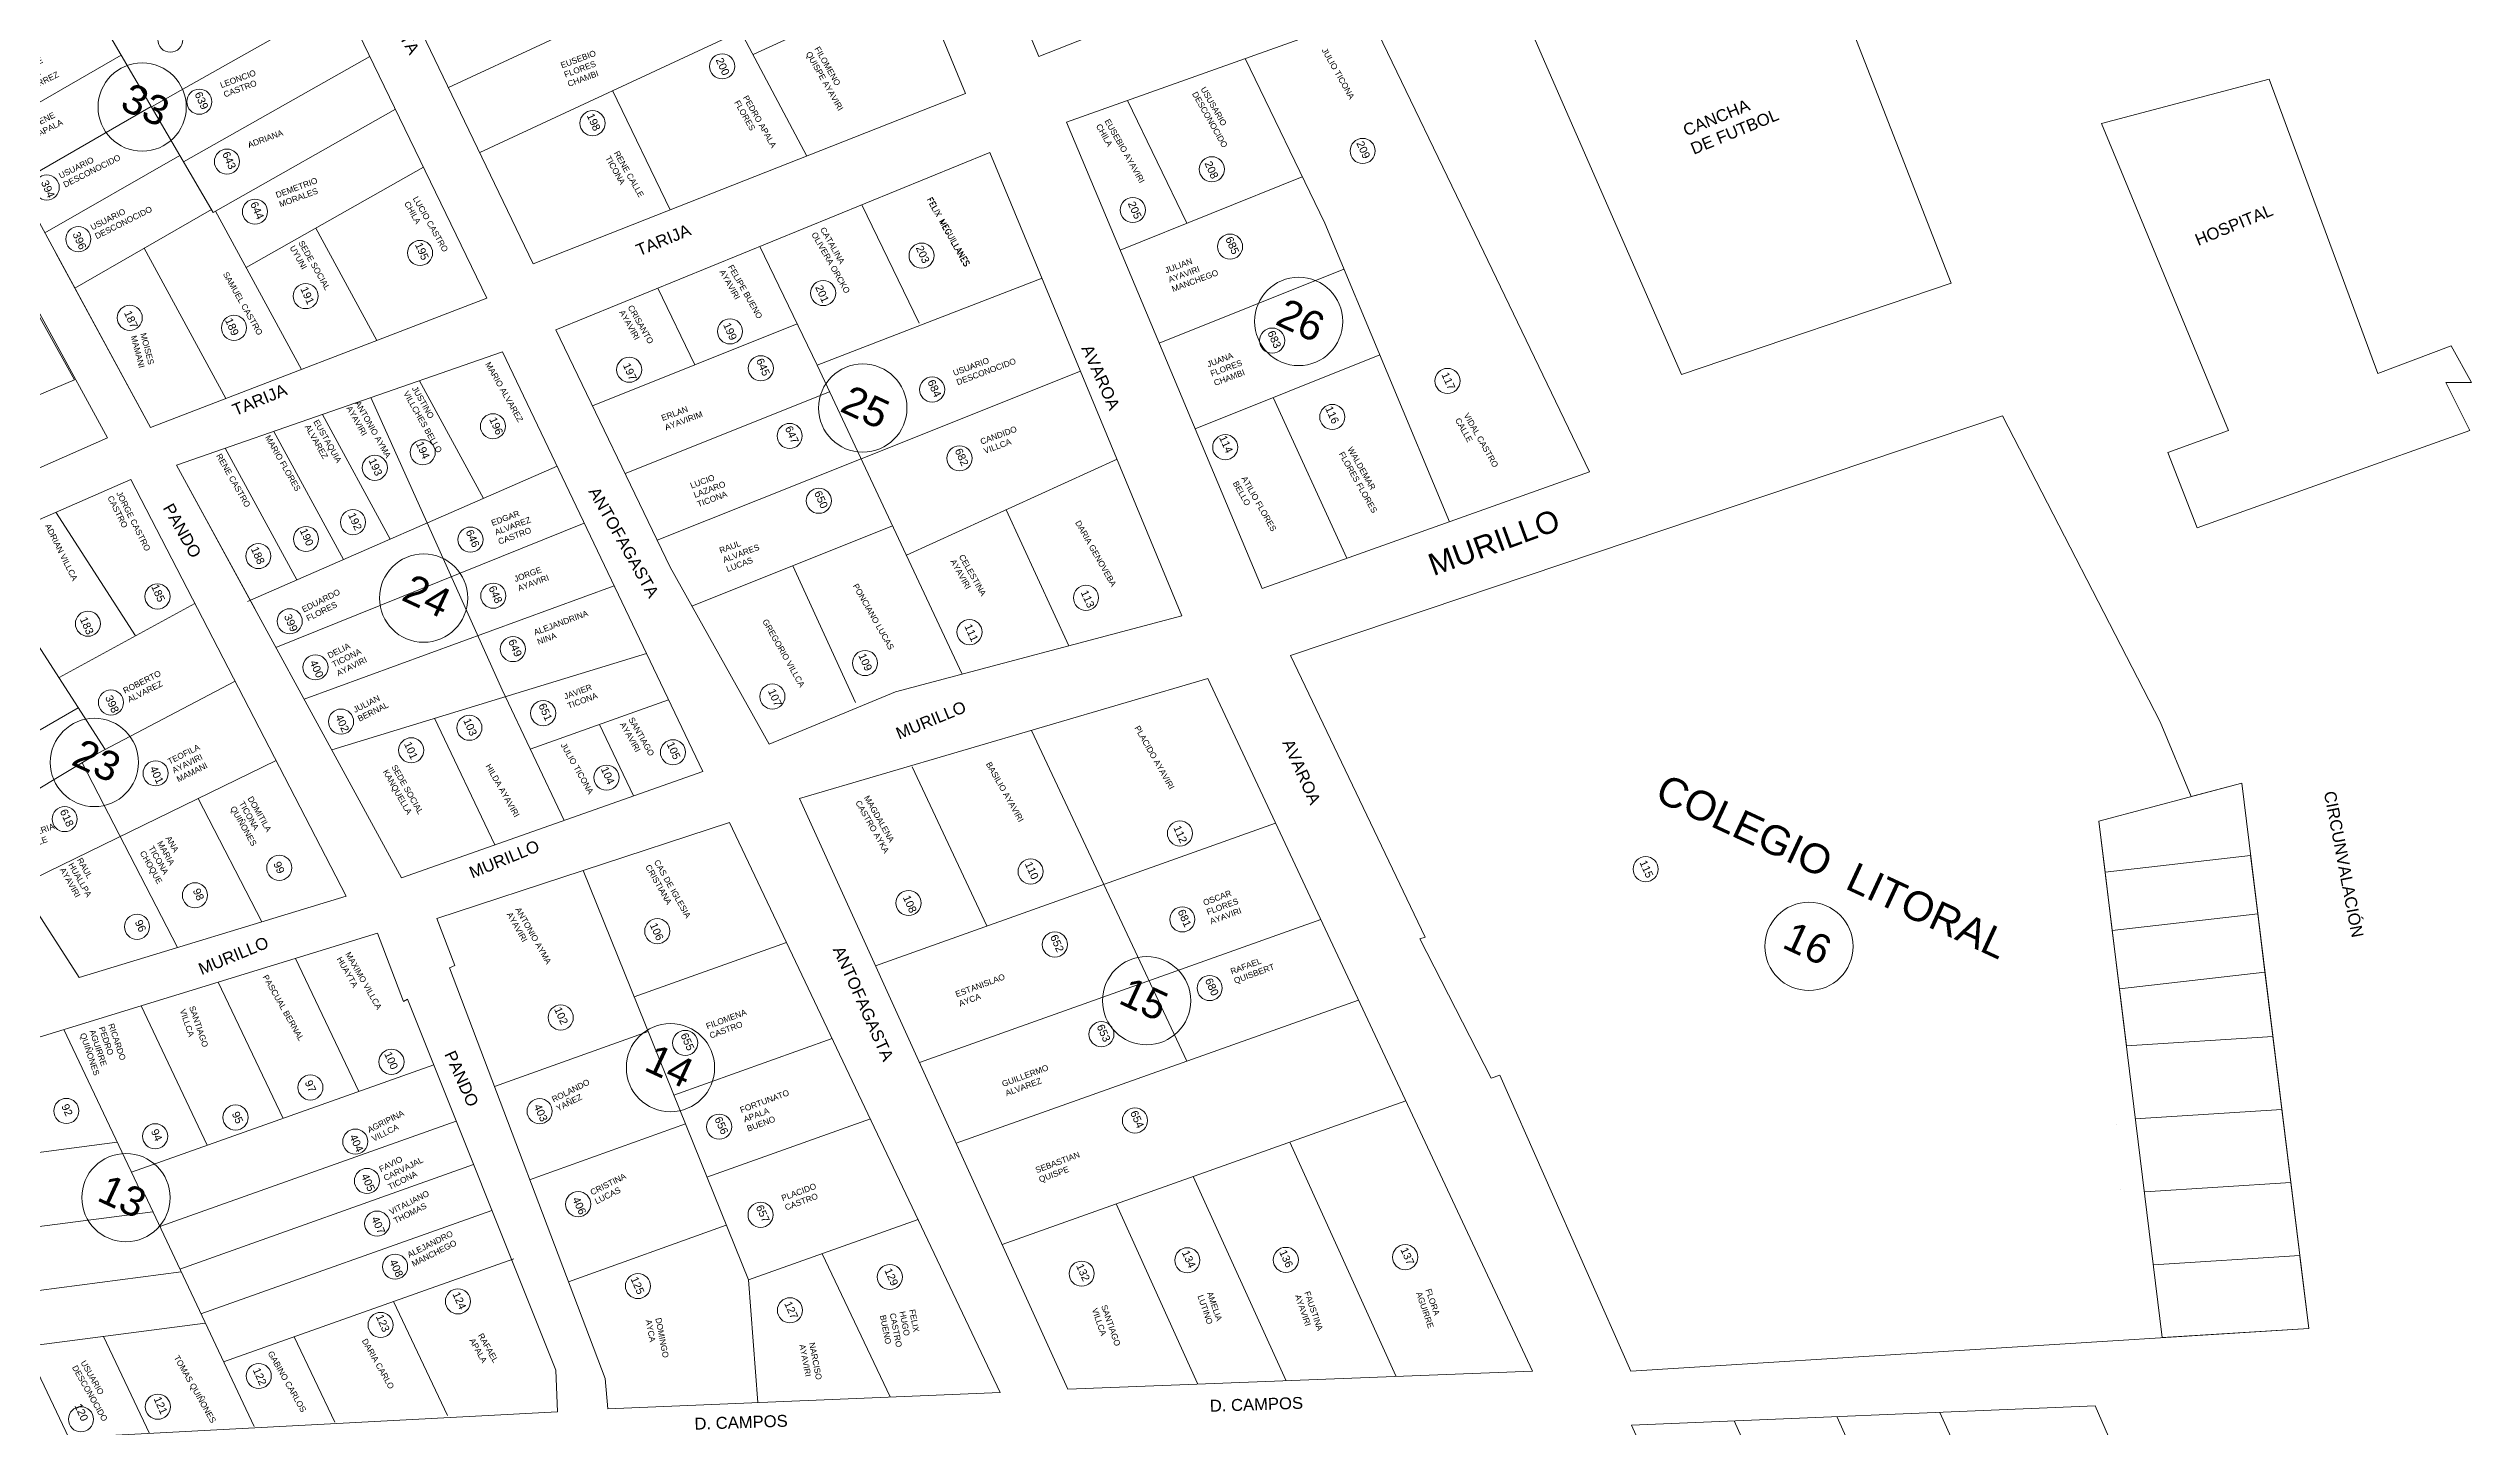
# Model space of a CAD drawing. Header units: metres. Extents: x 577726 to 579252, y 7804053 to 7806277.
# Drawn here: x 578467 to 578997, y 7805075 to 7805377 of the extents above; entities that cross this region are included whole.
import ezdxf

# ---------------------------------------------------------------- set-up
doc = ezdxf.new("R2010")
doc.units = ezdxf.units.M
doc.layers.add('CODIGOS', color=80, linetype='Continuous', lineweight=20)
doc.layers.add('V-NODE-TEXT', color=11, linetype='Continuous', lineweight=60)
doc.styles.get("Standard").update_dxf_attribs({"font": 'simplex.shx'})

msp = doc.modelspace()

# ---------------------------------------------------------------- linework, layer by layer
at = {"lineweight": 5, "elevation": 4.78, "flags": 128}
msp.add_lwpolyline([(578472.47, 7805304.47), (578459.06, 7805298.75), (578459.06, 7805298.75), (578458.15, 7805300.84), (578448.13, 7805296.86), (578447.28, 7805298.19), (578442.45, 7805295.97), (578440.06, 7805301.39), (578437.78, 7805300.54), (578430.84, 7805313.19), (578435.76, 7805315.81), (578435.54, 7805316.21), (578442.82, 7805320.18), (578444.4, 7805318.33), (578449.67, 7805320.84), (578449.92, 7805320.45), (578460.55, 7805325.83)], close=True, dxfattribs=at)
at = {"layer": 'CODIGOS', "linetype": 'Continuous', "lineweight": 5}
for p, q in [((578632.79, 7805353.43), (578601.78, 7805412.05)), ((578554.35, 7805368.42), (578610.95, 7805394.72)), ((578621.04, 7805375.64), (578657.17, 7805392.23)), ((578502.81, 7805341.1), (578474.27, 7805389.89)), ((578489.31, 7805364.17), (578531.05, 7805387.79)), ((578561.18, 7805354.23), (578618.32, 7805380.78)), ((578453.85, 7805358.92), (578482.68, 7805375.5)), ((578496.35, 7805352.15), (578537.13, 7805375.23)), ((578728.81, 7805374.76), (578746.19, 7805338.7)), ((578602.85, 7805341.64), (578590.28, 7805367.75)), ((578703.04, 7805365.59), (578716, 7805338.71)), ((578460.08, 7805347.45), (578489.27, 7805364.24)), ((578502.81, 7805341.1), (578542.72, 7805363.69)), ((578672.9, 7805354.23), (578577.84, 7805315.36)), ((578465.97, 7805336.59), (578495.51, 7805353.58)), ((578510.01, 7805329.02), (578548.86, 7805351)), ((578701.41, 7805332.85), (578741.29, 7805348.87)), ((578472.51, 7805324.54), (578502.43, 7805341.75)), ((578522.12, 7805306.73), (578503.3, 7805341.38)), ((578644.85, 7805342.76), (578657.38, 7805316.81)), ((578773.55, 7805273.38), (578746.19, 7805338.7)), ((578505.59, 7805300.39), (578487.73, 7805333.29)), ((578538.64, 7805313.07), (578525.29, 7805337.66)), ((578622.52, 7805333.63), (578635.04, 7805307.68)), ((578489.07, 7805294.04), (578468.38, 7805332.16)), ((578709.98, 7805312.43), (578750.39, 7805328.66)), ((578600.18, 7805324.49), (578608.27, 7805307.73)), ((578635.04, 7805307.68), (578684.31, 7805326.68)), ((578585.84, 7805298.78), (578630.7, 7805316.68)), ((578577.84, 7805315.36), (578602.89, 7805263.45)), ((578666.82, 7805240.03), (578635.04, 7805307.68)), ((578644.68, 7805287.14), (578692.74, 7805306.32)), ((578717.85, 7805293.69), (578758.25, 7805309.91)), ((578548, 7805304.25), (578562.04, 7805278.5)), ((578593, 7805283.96), (578637.79, 7805301.83)), ((578526.73, 7805296.85), (578541.6, 7805269.57)), ((578537.36, 7805300.55), (578566.06, 7805236.56)), ((578751.06, 7805265.38), (578734.9, 7805300.54)), ((578516.09, 7805293.15), (578531.38, 7805265.11)), ((578494.81, 7805285.76), (578512.01, 7805254.22)), ((578505.45, 7805289.45), (578521.16, 7805260.64)), ((578510.34, 7805255.91), (578578.13, 7805285.54)), ((578600.05, 7805269.34), (578644.68, 7805287.14)), ((578654.59, 7805266.05), (578700.72, 7805287.06)), ((578468.38, 7805275.47), (578485.8, 7805248.4)), ((578690.14, 7805246.22), (578676.45, 7805276.01)), ((578516.56, 7805245.88), (578584.07, 7805273.1)), ((578607.65, 7805254.93), (578651.59, 7805272.45)), ((578450.7, 7805267.72), (578479.15, 7805223.49)), ((578643.49, 7805233.84), (578629.75, 7805263.74)), ((578590.63, 7805259.35), (578522.75, 7805234.52)), ((578602.89, 7805263.45), (578624.53, 7805224.7)), ((578498.81, 7805255.5), (578469.06, 7805239.26)), ((578652.25, 7805236.17), (578714.9, 7805252.8)), ((578528.77, 7805223.48), (578597.72, 7805244.52)), ((578507.61, 7805238.48), (578477.52, 7805222.63)), ((578445.73, 7805216.72), (578473.25, 7805232.67)), ((578579.7, 7805208.01), (578566.06, 7805236.56)), ((578572.24, 7805223.62), (578602.53, 7805234.43)), ((578652.25, 7805236.17), (578624.53, 7805224.7)), ((578564.52, 7805202.67), (578551.3, 7805230.35)), ((578594.87, 7805213.36), (578587.39, 7805229.03)), ((578682.01, 7805227.7), (578715.97, 7805155.29)), ((578477.52, 7805222.63), (578451.82, 7805207.26)), ((578495.01, 7805180.18), (578474.11, 7805220.59)), ((578516.6, 7805221.09), (578484.75, 7805205.55)), ((578655.88, 7805219.75), (578672.22, 7805184.89)), ((578513.48, 7805185.8), (578499.53, 7805212.77)), ((578484.75, 7805205.55), (578460.52, 7805193.73)), ((578647.81, 7805176.2), (578735.44, 7805207.39)), ((578583.83, 7805197.04), (578620.02, 7805107.41)), ((578657.44, 7805155.01), (578745.34, 7805186.29)), ((578594.99, 7805169.41), (578628.38, 7805181.3)), ((578520.86, 7805177.79), (578534.69, 7805148.66)), ((578503.94, 7805172.6), (578518.11, 7805142.77)), ((578665.47, 7805137.32), (578753.6, 7805168.68)), ((578487.02, 7805167.41), (578501.52, 7805136.88)), ((578470.1, 7805162.22), (578486.83, 7805126.99)), ((578564.39, 7805149.73), (578598.05, 7805161.83)), ((578603.68, 7805147.89), (578638.38, 7805160.24)), ((578484.94, 7805130.99), (578551.11, 7805154.49)), ((578491.13, 7805119.09), (578556.05, 7805142.14)), ((578572.11, 7805129.36), (578606.21, 7805141.62)), ((578610.93, 7805129.92), (578646.72, 7805142.66)), ((578675.54, 7805115.16), (578763.94, 7805146.62)), ((578408.82, 7805128), (578481.81, 7805137.56)), ((578761.77, 7805086.43), (578738.53, 7805137.58)), ((578495.52, 7805109.8), (578559.85, 7805132.65)), ((578511.77, 7805075.36), (578487.83, 7805126.09)), ((578737.66, 7805085.49), (578717.41, 7805130.06)), ((578416.08, 7805112.72), (578489.6, 7805122.35)), ((578500.14, 7805100), (578563.86, 7805122.63)), ((578620.02, 7805107.41), (578657.18, 7805120.64)), ((578718.37, 7805084.73), (578700.51, 7805124.05)), ((578580.6, 7805106.99), (578615.17, 7805119.41)), ((578505.11, 7805089.48), (578568.68, 7805112.06)), ((578651.03, 7805081.8), (578636.14, 7805113.15)), ((578422.32, 7805099.57), (578495.8, 7805109.19)), ((578622.09, 7805080.59), (578620.02, 7805107.41)), ((578554.15, 7805077.74), (578542.3, 7805102.69)), ((578427.65, 7805088.37), (578501.03, 7805097.97)), ((578488.91, 7805073.82), (578478.81, 7805095.06)), ((578529.44, 7805076.3), (578520.57, 7805094.97)), ((578471.23, 7805072.88), (578461.76, 7805092.83)), ((578914.89, 7805079.83), (578813.34, 7805075.65)), ((578880.85, 7805078.43), (578896.89, 7805043.04)), ((578953.31, 7804991.68), (578914.89, 7805079.83)), ((578813.34, 7805075.65), (578866.21, 7804958.97)), ((578835.84, 7805076.58), (578850.95, 7805043.24)), ((578858.35, 7805077.5), (578871.22, 7805049.09))]:
    msp.add_line(p, q, dxfattribs=at)
for points in [[(578749.51, 7805401.19), (578683.61, 7805375.24), (578628.59, 7805506.23), (578716.25, 7805540.75), (578733.46, 7805468.52)], [(578667.57, 7805367.12), (578572.91, 7805329.85), (578518.54, 7805442.83), (578613.14, 7805498.58), (578646.95, 7805416.93)], [(578507.73, 7805435.97), (578562.75, 7805322.33), (578489.07, 7805294.04), (578435.56, 7805392.6)], [(578427.35, 7805387.44), (578479.71, 7805291.72), (578415.5, 7805263.43), (578362.03, 7805344.05)], [(578780.06, 7805334.35), (578755.93, 7805384.41), (578689.66, 7805360.83), (578732.51, 7805258.78), (578804.19, 7805284.29)], [(578544.06, 7805195.46), (578610.04, 7805218.71), (578566.17, 7805310.56), (578494.81, 7805285.76)], [(578767.05, 7805182.07), (578768.18, 7805182.48), (578738.67, 7805244.12), (578894.56, 7805296.59), (578929.09, 7805229.59), (578935.9, 7805213.21), (578946.98, 7805216.14), (578961.64, 7805096.81), (578813.19, 7805087.43), (578784.57, 7805152.27), (578782.66, 7805151.58)], [(578473.46, 7805173.63), (578421.22, 7805254.82), (578484.78, 7805282.64), (578531.95, 7805191.41)], [(578631.19, 7805212.77), (578720.6, 7805239.04), (578791.68, 7805087.48), (578791.67, 7805087.48), (578689.93, 7805083.5), (578689.93, 7805083.5)], [(578554.53, 7805175.72), (578555.7, 7805176.27), (578551.76, 7805186.5), (578615.9, 7805207.58), (578675.14, 7805082.81), (578589.26, 7805079.22), (578588.62, 7805085.84)], [(578545.35, 7805168.88), (578544.52, 7805168.38), (578538.79, 7805183.29), (578402.43, 7805141.47), (578435.89, 7805071.01), (578578.23, 7805078.55), (578577.84, 7805087.69)]]:
    msp.add_lwpolyline(points, close=True, dxfattribs=at)
for centre, radius in [((578493.44, 7805378.91), 2.75), ((578614.27, 7805373.06), 2.75), ((578487.27, 7805364.15), 9.66), ((578499.79, 7805365.31), 2.75), ((578585.88, 7805360.61), 2.75), ((578505.83, 7805352.21), 2.75), ((578754.5, 7805354.54), 2.75), ((578466.37, 7805346.55), 2.75), ((578721.47, 7805350.53), 2.75), ((578511.96, 7805341.25), 2.75), ((578704.18, 7805341.61), 2.75), ((578473.29, 7805335.24), 2.75), ((578548.11, 7805332.21), 2.75), ((578657.92, 7805331.63), 2.75), ((578725.47, 7805333.6), 2.75), ((578523.07, 7805322.77), 2.75), ((578636.38, 7805323.43), 2.75), ((578740.49, 7805317.22), 9.66), ((578484.55, 7805318.01), 2.75), ((578507.37, 7805315.82), 2.75), ((578615.98, 7805315.05), 2.75), ((578734.69, 7805313.03), 2.75), ((578593.91, 7805306.65), 2.75), ((578622.72, 7805306.97), 2.75), ((578645.05, 7805298.27), 9.66), ((578773.08, 7805304.2), 2.75), ((578660.24, 7805302.31), 2.75), ((578564.07, 7805294.28), 2.75), ((578747.85, 7805296.31), 2.75), ((578548.7, 7805288.58), 2.75), ((578629.04, 7805292.16), 2.75), ((578724.41, 7805289.69), 2.75), ((578538.2, 7805285.19), 2.75), ((578666.23, 7805287.26), 2.75), ((578635.43, 7805277.97), 2.75), ((578533.43, 7805273.29), 2.75), ((578523.14, 7805269.6), 2.75), ((578559.15, 7805269.46), 2.75), ((578512.71, 7805265.86), 2.75), ((578548.9, 7805256.66), 9.66), ((578490.63, 7805257.02), 2.75), ((578564.15, 7805257.19), 2.75), ((578693.92, 7805256.73), 2.75), ((578475.39, 7805251.05), 2.75), ((578519.58, 7805251.59), 2.75), ((578568.44, 7805245.5), 2.75), ((578668.42, 7805249.22), 2.75), ((578525.21, 7805241.51), 2.75), ((578645.54, 7805242.45), 2.75), ((578625.26, 7805235.13), 2.75), ((578480.43, 7805233.82), 2.75), ((578530.82, 7805229.63), 2.75), ((578575.07, 7805231.47), 2.75), ((578476.81, 7805220.69), 9.66), ((578558.92, 7805228.28), 2.75), ((578546.18, 7805223.35), 2.75), ((578603.48, 7805222.91), 2.75), ((578490.21, 7805218.31), 2.75), ((578588.93, 7805217.36), 2.75), ((578470.3, 7805208.29), 2.75), ((578714.49, 7805205.15), 2.75), ((578517.29, 7805197.63), 2.75), ((578816.46, 7805197.33), 2.75), ((578681.79, 7805196.81), 2.75), ((578498.83, 7805191.61), 2.75), ((578655.07, 7805189.92), 2.75), ((578852.22, 7805180.42), 9.66), ((578486.14, 7805184.72), 2.75), ((578600.05, 7805183.76), 2.75), ((578715.02, 7805186.34), 2.75), ((578687.1, 7805180.83), 2.75), ((578707.19, 7805168.53), 9.66), ((578721, 7805171.3), 2.75), ((578578.91, 7805164.85), 2.75), ((578602.94, 7805153.88), 9.66), ((578697.3, 7805161.2), 2.75), ((578541.85, 7805155.16), 2.75), ((578606.17, 7805159.29), 2.75), ((578524.11, 7805149.55), 2.75), ((578470.66, 7805144.41), 2.75), ((578574.29, 7805144.35), 2.75), ((578490.11, 7805138.86), 2.75), ((578507.71, 7805142.98), 2.75), ((578613.61, 7805140.96), 2.75), ((578704.64, 7805142.32), 2.75), ((578533.93, 7805137.69), 2.75), ((578483.71, 7805125.43), 9.66), ((578536.49, 7805129.09), 2.75), ((578582.73, 7805124), 2.75), ((578538.71, 7805119.75), 2.75), ((578622.67, 7805121.67), 2.75), ((578763.81, 7805112.4), 2.75), ((578542.65, 7805110.32), 2.75), ((578650.98, 7805108.06), 2.75), ((578692.97, 7805108.79), 2.75), ((578716.11, 7805111.72), 2.75), ((578737.68, 7805111.8), 2.75), ((578556.41, 7805102.72), 2.75), ((578595.82, 7805106.07), 2.75), ((578539.47, 7805097.57), 2.75), ((578629.1, 7805100.78), 2.75), ((578512.8, 7805086.39), 2.75), ((578473.87, 7805076.92), 2.75), ((578490.69, 7805079.67), 2.75)]:
    msp.add_circle(centre, radius, dxfattribs=at)
at = {"layer": 'V-NODE-TEXT', "lineweight": 5}
for p, q in [((578824.34, 7805305.61), (578789.72, 7805384.61)), ((578915.71, 7805207.87), (578946.98, 7805216.14)), ((578929.52, 7805094.78), (578915.71, 7805207.87)), ((578915.71, 7805207.87), (578917.08, 7805196.69)), ((578917.08, 7805196.69), (578948.92, 7805200.33)), ((578948.92, 7805200.33), (578950.49, 7805187.55)), ((578917.08, 7805196.69), (578918.64, 7805183.91)), ((578918.64, 7805183.91), (578950.49, 7805187.55)), ((578950.49, 7805187.55), (578952.06, 7805174.78)), ((578918.64, 7805183.91), (578920.2, 7805171.14)), ((578952.06, 7805174.78), (578920.2, 7805171.14)), ((578953.79, 7805160.68), (578951.83, 7805176.64)), ((578920.2, 7805171.14), (578921.72, 7805158.68)), ((578921.72, 7805158.68), (578953.79, 7805160.68)), ((578955.75, 7805144.71), (578953.79, 7805160.68)), ((578955.75, 7805144.71), (578923.67, 7805142.69)), ((578957.71, 7805128.74), (578955.75, 7805144.71)), ((578919.58, 7805141.36), (578919.58, 7805141.36)), ((578919.58, 7805141.36), (578919.58, 7805141.36)), ((578919.58, 7805141.36), (578919.58, 7805141.36)), ((578919.58, 7805141.36), (578919.58, 7805141.36)), ((578919.58, 7805141.36), (578919.58, 7805141.36)), ((578919.58, 7805141.36), (578919.58, 7805141.36)), ((578919.58, 7805141.36), (578919.58, 7805141.36)), ((578919.58, 7805141.36), (578919.58, 7805141.36)), ((578919.58, 7805141.36), (578919.58, 7805141.36)), ((578919.58, 7805141.36), (578919.58, 7805141.36)), ((578919.58, 7805141.36), (578919.58, 7805141.36)), ((578919.58, 7805141.36), (578919.58, 7805141.36)), ((578925.74, 7805126.73), (578957.71, 7805128.74)), ((578959.67, 7805112.77), (578957.71, 7805128.74)), ((578959.67, 7805112.77), (578927.63, 7805110.75)), ((578961.64, 7805096.81), (578959.67, 7805112.77)), ((578922.45, 7805094.33), (578922.45, 7805094.33)), ((578922.45, 7805094.33), (578922.45, 7805094.33)), ((578961.64, 7805096.81), (578929.52, 7805094.78)), ((578961.64, 7805096.81), (578961.64, 7805096.81)), ((578961.64, 7805096.81), (578961.64, 7805096.81)), ((578961.64, 7805096.81), (578961.64, 7805096.81)), ((578961.64, 7805096.81), (578961.64, 7805096.81)), ((578961.64, 7805096.81), (578961.64, 7805096.81)), ((578961.64, 7805096.81), (578961.64, 7805096.81)), ((578961.64, 7805096.81), (578961.64, 7805096.81)), ((578961.64, 7805096.81), (578961.64, 7805096.81)), ((578961.64, 7805096.81), (578961.64, 7805096.81)), ((578961.64, 7805096.81), (578961.64, 7805096.81)), ((578961.64, 7805096.81), (578961.64, 7805096.81)), ((578961.64, 7805096.81), (578961.64, 7805096.81)), ((578961.64, 7805096.81), (578961.64, 7805096.81)), ((578961.64, 7805096.81), (578961.64, 7805096.81)), ((578961.64, 7805096.81), (578961.64, 7805096.81)), ((578961.64, 7805096.81), (578961.64, 7805096.81)), ((578961.64, 7805096.81), (578961.64, 7805096.81)), ((578961.64, 7805096.81), (578961.64, 7805096.81)), ((578961.64, 7805096.81), (578961.64, 7805096.81)), ((578961.64, 7805096.81), (578961.64, 7805096.81)), ((578961.64, 7805096.81), (578961.64, 7805096.81)), ((578961.64, 7805096.81), (578961.64, 7805096.81)), ((578961.64, 7805096.81), (578961.64, 7805096.81)), ((578961.64, 7805096.81), (578961.64, 7805096.81)), ((578961.64, 7805096.81), (578961.64, 7805096.81)), ((578961.64, 7805096.81), (578961.64, 7805096.81)), ((578961.64, 7805096.81), (578961.64, 7805096.81))]:
    msp.add_line(p, q, dxfattribs=at)
at = {"layer": 'V-NODE-TEXT', "lineweight": 5, "flags": 128}
for points in [[(578789.72, 7805384.61), (578852.4, 7805405), (578883.38, 7805325.63), (578824.34, 7805305.61), (578789.72, 7805384.61)], [(578916.3, 7805360.58), (578952.97, 7805370.25), (578976.74, 7805305.83), (578992.86, 7805311.87), (578997.29, 7805303.82), (578991.65, 7805303.82), (578996.89, 7805293.35), (578937.25, 7805272.01), (578930.8, 7805288.52), (578944.1, 7805293.35), (578916.3, 7805360.58)], [(578672.9, 7805354.23), (578714.9, 7805252.8)], [(578920.45, 7805127.16), (578920.45, 7805127.16)], [(578920.45, 7805127.16), (578920.45, 7805127.16), (578920.45, 7805127.16)], [(578959.7, 7805112.59), (578961.64, 7805096.81)], [(578959.7, 7805112.59), (578961.64, 7805096.81)]]:
    msp.add_lwpolyline(points, dxfattribs=at)
for points in [[(578920.45, 7805127.16), (578920.45, 7805127.16), (578920.45, 7805127.16), (578920.45, 7805127.16), (578920.45, 7805127.16), (578920.45, 7805127.16)], [(578961.64, 7805096.81), (578961.64, 7805096.81), (578961.64, 7805096.81), (578961.64, 7805096.81), (578961.64, 7805096.81), (578961.64, 7805096.81), (578961.64, 7805096.81), (578961.64, 7805096.81), (578961.64, 7805096.81), (578961.64, 7805096.81), (578961.64, 7805096.81), (578961.64, 7805096.81), (578961.64, 7805096.81), (578961.64, 7805096.81), (578961.64, 7805096.81), (578961.64, 7805096.81), (578961.64, 7805096.81), (578961.64, 7805096.81), (578961.64, 7805096.81), (578961.64, 7805096.81), (578961.64, 7805096.81), (578961.64, 7805096.81), (578961.64, 7805096.81), (578961.64, 7805096.81), (578961.64, 7805096.81), (578961.64, 7805096.81)]]:
    msp.add_lwpolyline(points, close=True, dxfattribs=at)

# ---------------------------------------------------------------- texts
at = {"layer": 'CODIGOS', "linetype": 'Continuous', "lineweight": 5, "attachment_point": 1}
for s, insert, char_height, width, rotation in [('{\\fArial|b0|i0|c0|p34;ANTOFAGASTA}', (578534.74, 7805400.24), 2.6062, 32.2047, 299.5745), ('{\\fArial|b0|i0|c0|p34;MARLENE AYAVIRI GUTIERREZ}', (578457.23, 7805371.18), 1.3031, 9.8293, 26.6743), ('{\\fArial|b0|i0|c0|p34;EUSEBIO FLORES CHAMBI}', (578578.73, 7805373.83), 1.3031, 9.584, 20.4013), ('{\\fArial|b0|i0|c0|p34;FILOMENO QUISPE AYAVIRI}', (578635.56, 7805377.57), 1.3031, 16.1023, 299.5745), ('{\\fArial|b0|i0|c0|p34;JULIO TICONA}', (578746.61, 7805377.26), 1.3031, 16.1023, 299.5745), ('{\\fArial|b0|i0|c0|p34;LEONCIO CASTRO}', (578504.17, 7805369.5), 1.3031, 9.584, 20.4013), ('{\\fArial|b0|i0|c0|p34;200}', (578614.36, 7805375.18), 1.6941, 5.335, 294.126), ('{\\fArial|b0|i0|c0|p34;\\C7;33}', (578484.84, 7805369.68), 6.4352, 0.6435, 335.126), ('{\\fArial|b0|i0|c0|p34;639}', (578500.25, 7805367.72), 1.6941, 5.335, 294.126), ('{\\fArial|b0|i0|c0|p34;PEDRO APALA FLORES}', (578619.89, 7805366.88), 1.3031, 16.1023, 299.5745), ('{\\fArial|b0|i0|c0|p34;USUSARIO DESCONOCIDO}', (578720.11, 7805368.77), 1.3031, 16.1023, 299.5745), ('{\\fArial|b0|i0|c0|p34;CANCHA\\PDE FUTBOL}', (578824.34, 7805360.12), 2.6062, 32.2047, 22.3667), ('{\\fArial|b0|i0|c0|p34;RENE APALA}', (578463.25, 7805360.85), 1.3031, 9.8293, 26.6743), ('{\\fArial|b0|i0|c0|p34;198}', (578586.11, 7805363.02), 1.6941, 5.335, 294.126), ('{\\fArial|b0|i0|c0|p34;EUSEBIO AYAVIRI CHILA}', (578699.07, 7805361.72), 1.3031, 16.1023, 299.5745), ('{\\fArial|b0|i0|c0|p34;643}', (578506.3, 7805354.62), 1.6941, 5.335, 294.126), ('{\\fArial|b0|i0|c0|p34;ADRIANA}', (578510.22, 7805356.41), 1.3031, 9.584, 20.4013), ('{\\fArial|b0|i0|c0|p34;RENE CALLE TICONA}', (578591.63, 7805354.72), 1.3031, 16.1023, 299.5745), ('{\\fArial|b0|i0|c0|p34;209}', (578754.63, 7805356.94), 1.6941, 5.335, 294.126), ('{\\fArial|b0|i0|c0|p34;USUARIO DESCONOCIDO}', (578468.84, 7805349.6), 1.3031, 9.8293, 26.6743), ('{\\fArial|b0|i0|c0|p34;DEMETRIO MORALES}', (578516.34, 7805345.44), 1.3031, 9.584, 20.4013), ('{\\fArial|b0|i0|c0|p34;208}', (578721.38, 7805352.55), 1.6941, 5.335, 294.126), ('{\\fArial|b0|i0|c0|p34;394}', (578466.61, 7805348.36), 1.6941, 5.335, 294.126), ('{\\fArial|b0|i0|c0|p34;644}', (578512.42, 7805343.66), 1.6941, 5.335, 294.126), ('{\\fArial|b0|i0|c0|p34;LUCIO CASTRO CHILA}', (578547.61, 7805344.78), 1.3031, 16.1023, 299.5745), ('FELIX MEGUILLANES', (578660.16, 7805344.57), 1.3031, 21.1741, 299.5745), ('{\\fArial|b0|i0|c0|p34;205}', (578704.58, 7805343.74), 1.6941, 5.335, 294.126), ('{\\fArial|b0|i0|c0|p34;USUARIO DESCONOCIDO}', (578475.76, 7805338.3), 1.3031, 9.8293, 26.6743), ('{\\fArial|b0|i0|c0|p34;TARIJA}', (578595.08, 7805333.88), 2.6062, 32.2047, 22.3667), ('{\\fArial|b0|i0|c0|p34;HOSPITAL}', (578936.44, 7805336.13), 2.6062, 32.2047, 22.3667), ('{\\fArial|b0|i0|c0|p34;396}', (578473.53, 7805337.06), 1.6941, 5.335, 294.126), ('{\\fArial|b0|i0|c0|p34;SEDE SOCIAL UYUNI }', (578522.54, 7805335.1), 1.3031, 16.1023, 299.5745), ('{\\fArial|b0|i0|c0|p34;195}', (578548.5, 7805334.74), 1.6941, 5.335, 294.126), ('{\\fArial|b0|i0|c0|p34;CATALINA OLIVERA ORCKO}', (578636.78, 7805338.03), 1.3031, 16.1023, 299.5745), ('{\\fArial|b0|i0|c0|p34;203}', (578658.16, 7805334.05), 1.6941, 5.335, 294.126), ('{\\fArial|b0|i0|c0|p34;685}', (578725.94, 7805336.01), 1.6941, 5.335, 294.126), ('{\\fArial|b0|i0|c0|p34;SAMUEL CASTRO}', (578506.04, 7805328.24), 1.3031, 16.1023, 299.5745), ('{\\fArial|b0|i0|c0|p34;FELIPE BUENO AYAVIRI}', (578616.62, 7805329.82), 1.3031, 16.1023, 299.5745), ('{\\fArial|b0|i0|c0|p34;JULIAN AYAVIRI MANCHEGO}', (578711.02, 7805328.95), 1.3031, 9.584, 20.4013), ('{\\fArial|b0|i0|c0|p34;191}', (578523.42, 7805325.06), 1.6941, 5.335, 294.126), ('{\\fArial|b0|i0|c0|p34;201}', (578636.14, 7805325.42), 1.6941, 5.335, 294.126), ('{\\fArial|b0|i0|c0|p34;187}', (578484.8, 7805319.82), 1.6941, 5.335, 294.126), ('\\pxt3;{\\fArial|b0|i0|c0|p34;189}', (578506.92, 7805318.2), 1.6941, 5.335, 294.126), ('{\\fArial|b0|i0|c0|p34;CRISANTO AYAVIRI}', (578594.67, 7805320.98), 1.3031, 16.1023, 299.5745), ('{\\fArial|b0|i0|c0|p34;199}', (578615.98, 7805317.2), 1.6941, 5.335, 294.126), ('{\\fArial|b0|i0|c0|p34;\\C7;26}', (578737.78, 7805322.54), 6.4352, 0.6435, 335.126), ('{\\fArial|b0|i0|c0|p34;MOISES MAMANI}', (578488.11, 7805314.84), 1.3031, 11.0844, 284.765), ('{\\fArial|b0|i0|c0|p34;AVAROA}', (578695.24, 7805312.45), 2.6062, 32.2047, 294.1916), ('{\\fArial|b0|i0|c0|p34;683}', (578735.15, 7805315.45), 1.6941, 5.335, 294.126), ('{\\fArial|b0|i0|c0|p34;MARIO ALVAREZ}', (578563.47, 7805308.53), 1.3031, 16.1023, 299.5745), ('{\\fArial|b0|i0|c0|p34;197}', (578594.03, 7805308.37), 1.6941, 5.335, 294.126), ('{\\fArial|b0|i0|c0|p34;645}', (578623.19, 7805309.38), 1.6941, 5.335, 294.126), ('{\\fArial|b0|i0|c0|p34;USUARIO DESCONOCIDO}', (578664.63, 7805306.5), 1.3031, 9.584, 20.4013), ('{\\fArial|b0|i0|c0|p34;JUANA FLORES CHAMBI}', (578720.24, 7805308.38), 1.3031, 9.584, 20.4013), ('{\\fArial|b0|i0|c0|p34;TARIJA}', (578506.68, 7805298.9), 2.6062, 32.2047, 22.3667), ('{\\fArial|b0|i0|c0|p34;JUSTINO VILLCHES BELLO}', (578547.41, 7805303.22), 1.3031, 16.1023, 299.5745), ('{\\fArial|b0|i0|c0|p34;\\C7;25}', (578642.48, 7805303.52), 6.4352, 0.6435, 335.126), ('{\\fArial|b0|i0|c0|p34;684}', (578660.71, 7805304.72), 1.6941, 5.335, 294.126), ('{\\fArial|b0|i0|c0|p34;117}', (578773.25, 7805306.33), 1.6941, 5.335, 294.126), ('{\\fArial|b0|i0|c0|p34;EUSTAQUIA ALVAREZ}', (578525.84, 7805295.91), 1.3031, 16.1023, 299.5745), ('{\\fArial|b0|i0|c0|p34;ANTONIO AYMA AYAVIRI}', (578534.95, 7805299.98), 1.3031, 16.1023, 299.5745), ('{\\fArial|b0|i0|c0|p34;196}', (578564.77, 7805296.51), 1.6941, 5.335, 294.126), ('{\\fArial|b0|i0|c0|p34;ERLAN AYAVIRIM}', (578600.77, 7805296.64), 1.3031, 9.584, 20.4013), ('{\\fArial|b0|i0|c0|p34;116}', (578747.8, 7805298.92), 1.6941, 5.335, 294.126), ('{\\fArial|b0|i0|c0|p34;VIDAL CASTRO CALLE}', (578777.7, 7805297.36), 1.3031, 16.1023, 299.5745), ('{\\fArial|b0|i0|c0|p34;MARIO FLORES}', (578515.26, 7805292.5), 1.3031, 16.1023, 299.5745), ('{\\fArial|b0|i0|c0|p34;194}', (578548.71, 7805291.2), 1.6941, 5.335, 294.126), ('{\\fArial|b0|i0|c0|p34;647}', (578629.51, 7805294.57), 1.6941, 5.335, 294.126), ('{\\fArial|b0|i0|c0|p34;CANDIDO VILLCA}', (578670.61, 7805291.46), 1.3031, 9.584, 20.4013), ('{\\fArial|b0|i0|c0|p34;114}', (578724.57, 7805292.5), 1.6941, 5.335, 294.126), ('{\\fArial|b0|i0|c0|p34;RENE CASTRO}', (578504.56, 7805288.47), 1.3031, 16.1023, 299.5745), ('{\\fArial|b0|i0|c0|p34;193}', (578538.34, 7805287.52), 1.6941, 5.335, 294.126), ('{\\fArial|b0|i0|c0|p34;682}', (578666.69, 7805289.67), 1.6941, 5.335, 294.126), ('{\\fArial|b0|i0|c0|p34;WALDEMAR FLORES FLORES}', (578752.24, 7805289.95), 1.3031, 16.1023, 299.5745), ('{\\fArial|b0|i0|c0|p34;JORGE CASTRO CASTRO}', (578482.74, 7805280.22), 1.3031, 16.2638, 296.5333), ('{\\fArial|b0|i0|c0|p34;ANTOFAGASTA}', (578587.17, 7805281.3), 2.6062, 32.2047, 299.5745), ('{\\fArial|b0|i0|c0|p34;LUCIO LAZARO TICONA}', (578607.09, 7805281.83), 1.3031, 9.584, 20.4013), ('{\\fArial|b0|i0|c0|p34;650}', (578635.9, 7805280.39), 1.6941, 5.335, 294.126), ('{\\fArial|b0|i0|c0|p34;ATILIO FLORES BELLO}', (578729.02, 7805283.53), 1.3031, 16.1023, 299.5745), ('{\\fArial|b0|i0|c0|p34;PANDO}', (578493.98, 7805277.71), 2.6062, 32.2047, 299.5745), ('{\\fArial|b0|i0|c0|p34;192}', (578533.86, 7805275.59), 1.6941, 5.335, 294.126), ('{\\fArial|b0|i0|c0|p34;EDGAR ALVAREZ CASTRO}', (578563.53, 7805273.66), 1.3031, 9.584, 20.4013), ('{\\fArial|b0|i0|c0|p34;MURILLO}', (578768.34, 7805265.99), 4.8264, 39.9216, 20.126), ('{\\fArial|b0|i0|c0|p34;ADRIAN VILLCA}', (578467.11, 7805273.1), 1.3031, 16.2638, 296.5333), ('{\\fArial|b0|i0|c0|p34;190}', (578523.28, 7805272.18), 1.6941, 5.335, 294.126), ('{\\fArial|b0|i0|c0|p34;646}', (578559.61, 7805271.87), 1.6941, 5.335, 294.126), ('{\\fArial|b0|i0|c0|p34;RAUL ALVARES LUCAS}', (578613.48, 7805267.64), 1.3031, 9.584, 20.4013), ('{\\fArial|b0|i0|c0|p34;DARIA GENOVEBA}', (578692.62, 7805273.83), 1.3031, 16.1023, 299.5745), ('{\\fArial|b0|i0|c0|p34;188}', (578512.58, 7805268.15), 1.6941, 5.335, 294.126), ('{\\fArial|b0|i0|c0|p34;CELESTINA AYAVIRI}', (578667.17, 7805266.42), 1.3031, 16.1023, 299.5745), ('{\\fArial|b0|i0|c0|p34;185}', (578490.76, 7805259.9), 1.6941, 5.335, 294.126), ('{\\fArial|b0|i0|c0|p34;EDUARDO FLORES}', (578522.05, 7805254.65), 1.3031, 9.8293, 26.6743), ('{\\fArial|b0|i0|c0|p34;\\C7;24}', (578546.46, 7805262.19), 6.4352, 0.6435, 335.126), ('{\\fArial|b0|i0|c0|p34;648}', (578564.61, 7805259.6), 1.6941, 5.335, 294.126), ('{\\fArial|b0|i0|c0|p34;JORGE AYAVIRI}', (578568.54, 7805261.39), 1.3031, 9.584, 20.4013), ('{\\fArial|b0|i0|c0|p34;PONCIANO LUCAS}', (578643.94, 7805260), 1.3031, 16.1023, 299.5745), ('{\\fArial|b0|i0|c0|p34;113}', (578694.27, 7805258.64), 1.6941, 5.335, 294.126), ('{\\fArial|b0|i0|c0|p34;399}', (578519.82, 7805253.4), 1.6941, 5.335, 294.126), ('{\\fArial|b0|i0|c0|p34;ALEJANDRINA NINA}', (578572.83, 7805249.69), 1.3031, 9.584, 20.4013), ('{\\fArial|b0|i0|c0|p34;183}', (578475.13, 7805252.78), 1.6941, 5.335, 294.126), ('{\\fArial|b0|i0|c0|p34;GREGORIO VILLCA}', (578624.15, 7805252.24), 1.3031, 16.1023, 299.5745), ('{\\fArial|b0|i0|c0|p34;111}', (578668.81, 7805251.23), 1.6941, 5.335, 294.126), ('{\\fArial|b0|i0|c0|p34;400}', (578525.46, 7805243.32), 1.6941, 5.335, 294.126), ('{\\fArial|b0|i0|c0|p34;DELIA TICONA AYAVIRI}', (578527.69, 7805244.57), 1.3031, 9.8293, 26.6743), ('{\\fArial|b0|i0|c0|p34;649}', (578568.91, 7805247.91), 1.6941, 5.335, 294.126), ('{\\fArial|b0|i0|c0|p34;109}', (578645.59, 7805244.8), 1.6941, 5.335, 294.126), ('{\\fArial|b0|i0|c0|p34;ROBERTO ALVAREZ}', (578482.9, 7805236.88), 1.3031, 9.8293, 26.6743), ('{\\fArial|b0|i0|c0|p34;JAVIER TICONA}', (578579.46, 7805235.67), 1.3031, 9.584, 20.4013), ('{\\fArial|b0|i0|c0|p34;398}', (578480.67, 7805235.63), 1.6941, 5.335, 294.126), ('{\\fArial|b0|i0|c0|p34;JULIAN BERNAL}', (578533.29, 7805232.69), 1.3031, 9.8293, 26.6743), ('{\\fArial|b0|i0|c0|p34;651}', (578575.54, 7805233.88), 1.6941, 5.335, 294.126), ('{\\fArial|b0|i0|c0|p34;107}', (578625.79, 7805237.04), 1.6941, 5.335, 294.126), ('{\\fArial|b0|i0|c0|p34;MURILLO}', (578651.99, 7805228.1), 2.6062, 32.2047, 22.3667), ('{\\fArial|b0|i0|c0|p34;402}', (578531.06, 7805231.44), 1.6941, 5.335, 294.126), ('{\\fArial|b0|i0|c0|p34;103}', (578559.07, 7805230.6), 1.6941, 5.335, 294.126), ('{\\fArial|b0|i0|c0|p34;SANTIAGO AYAVIRI}', (578594.84, 7805230.76), 1.3031, 16.1023, 299.5745), ('{\\fArial|b0|i0|c0|p34;PLACIDO AYAVIRI}', (578705.62, 7805228.91), 1.3031, 16.1023, 299.5745), ('{\\fArial|b0|i0|c0|p34;\\C7;23}', (578474.17, 7805226.15), 6.4352, 0.6435, 335.126), ('{\\fArial|b0|i0|c0|p34;TEOFILA AYAVIRI MAMANI}', (578492.68, 7805221.37), 1.3031, 9.8293, 26.6743), ('{\\fArial|b0|i0|c0|p34;101}', (578546.1, 7805225.47), 1.6941, 5.335, 294.126), ('{\\fArial|b0|i0|c0|p34;JULIO TICONA}', (578579.98, 7805225.16), 1.3031, 16.1023, 299.5745), ('{\\fArial|b0|i0|c0|p34;105}', (578603.62, 7805225.44), 1.6941, 5.335, 294.126), ('{\\fArial|b0|i0|c0|p34;AVAROA}', (578739.22, 7805226.09), 2.6062, 32.2047, 294.1916), ('{\\fArial|b0|i0|c0|p34;401}', (578490.45, 7805220.12), 1.6941, 5.335, 294.126), ('{\\fArial|b0|i0|c0|p34;SEDE SOCIAL KANQUELLA}', (578542.92, 7805220.38), 1.3031, 16.1023, 299.5745), ('{\\fArial|b0|i0|c0|p34;HILDA AYAVIRI}', (578563.54, 7805220.54), 1.3031, 16.1023, 299.5745), ('{\\fArial|b0|i0|c0|p34;104}', (578589.19, 7805219.99), 1.6941, 5.335, 294.126), ('{\\fArial|b0|i0|c0|p34;BASILIO AYAVIRI}', (578673.09, 7805220.98), 1.3031, 16.1023, 299.5745), ('{\\fArial|b0|i0|c0|p34;COLEGIO  LITORAL}', (578820.88, 7805218.37), 6.4352, 125.4323, 335.126), ('{\\fArial|b0|i0|c0|p34;DOMITILA TICONA QUIÑONES}', (578511.42, 7805213.46), 1.3031, 7.8761, 299.5745), ('{\\fArial|b0|i0|c0|p34;MAGDALENA CASTRO AYKA}', (578646.4, 7805213.64), 1.3031, 16.1023, 299.5745), ('{\\fArial|b0|i0|c0|p34;CIRCUNVALACIÓN}', (578967.5, 7805214.64), 2.6062, 32.2047, 280.9432), ('{\\fArial|b0|i0|c0|p34;SILVERIA CALLE}', (578460.06, 7805204.59), 1.3031, 9.584, 20.4013), ('{\\fArial|b0|i0|c0|p34;618}', (578470.76, 7805210.71), 1.6941, 5.335, 294.126), ('{\\fArial|b0|i0|c0|p34;112}', (578714.55, 7805207.12), 1.6941, 5.335, 294.126), ('{\\fArial|b0|i0|c0|p34;ANA MARIA TICONA CHOQUE}', (578493.5, 7805204.76), 1.3031, 7.8761, 299.5745), ('{\\fArial|b0|i0|c0|p34;MURILLO}', (578558.57, 7805197.65), 2.6062, 32.2047, 22.3667), ('{\\fArial|b0|i0|c0|p34;RAUL HUALLPA AYAVIRI}', (578474.08, 7805200), 1.3031, 7.8761, 299.5745), ('{\\fArial|b0|i0|c0|p34;99}', (578517.49, 7805199.24), 1.6941, 5.335, 294.126), ('{\\fArial|b0|i0|c0|p34;CAS DE IGLESIA CRISTIANA}', (578600.4, 7805199.58), 1.3031, 16.1023, 299.5745), ('{\\fArial|b0|i0|c0|p34;110}', (578682.03, 7805199.19), 1.6941, 5.335, 294.126), ('{\\fArial|b0|i0|c0|p34;115}', (578816.62, 7805199.52), 1.6941, 5.335, 294.126), ('{\\fArial|b0|i0|c0|p34;98}', (578499.85, 7805193.36), 1.6941, 5.335, 294.126), ('{\\fArial|b0|i0|c0|p34;108}', (578655.34, 7805191.85), 1.6941, 5.335, 294.126), ('{\\fArial|b0|i0|c0|p34;OSCAR FLORES AYAVIRI}', (578719.4, 7805190.54), 1.3031, 9.584, 20.4013), ('{\\fArial|b0|i0|c0|p34;96}', (578487.16, 7805186.47), 1.6941, 5.335, 294.126), ('{\\fArial|b0|i0|c0|p34;ANTONIO AYMA AYAVIRI}', (578570.05, 7805189.17), 1.3031, 16.1023, 299.5745), ('{\\fArial|b0|i0|c0|p34;106}', (578599.92, 7805185.82), 1.6941, 5.335, 294.126), ('{\\fArial|b0|i0|c0|p34;681}', (578715.48, 7805188.76), 1.6941, 5.335, 294.126), ('{\\fArial|b0|i0|c0|p34;\\C7;16}', (578848.76, 7805186.13), 6.4352, 0.6435, 335.126), ('{\\fArial|b0|i0|c0|p34;MURILLO}', (578499.28, 7805176.53), 2.6062, 32.2047, 22.3667), ('{\\fArial|b0|i0|c0|p34;MAXIMO VILLCA HUAYTA}', (578532.83, 7805179.39), 1.3031, 16.1023, 299.5745), ('{\\fArial|b0|i0|c0|p34;ANTOFAGASTA}', (578640.82, 7805180.82), 2.6062, 32.2047, 294.1916), ('{\\fArial|b0|i0|c0|p34;652}', (578687.57, 7805183.24), 1.6941, 5.335, 294.126), ('{\\fArial|b0|i0|c0|p34;PASCUAL BERNAL}', (578514.74, 7805174.4), 1.3031, 16.1023, 299.5745), ('{\\fArial|b0|i0|c0|p34;ESTANISLAO AYCA}', (578665.15, 7805170.5), 1.3031, 9.584, 20.4013), ('{\\fArial|b0|i0|c0|p34;RAFAEL QUISBERT}', (578725.39, 7805175.49), 1.3031, 9.584, 20.4013), ('{\\fArial|b0|i0|c0|p34;\\C7;15}', (578703.47, 7805173.94), 6.4352, 0.6435, 335.126), ('{\\fArial|b0|i0|c0|p34;680}', (578721.47, 7805173.71), 1.6941, 5.335, 294.126), ('{\\fArial|b0|i0|c0|p34;RICARDO PEDRO AGUIRRE QUIÑONES}', (578481.05, 7805163.72), 1.3031, 7.7396, 288.6645), ('{\\fArial|b0|i0|c0|p34;SANTIAGO VILLCA}', (578498.77, 7805167.55), 1.3031, 7.7396, 288.6645), ('{\\fArial|b0|i0|c0|p34;102}', (578578.98, 7805167.38), 1.6941, 5.335, 294.126), ('{\\fArial|b0|i0|c0|p34;FILOMENA CASTRO}', (578610.56, 7805163.49), 1.3031, 9.584, 20.4013), ('{\\fArial|b0|i0|c0|p34;653}', (578697.77, 7805163.61), 1.6941, 5.335, 294.126), ('{\\fArial|b0|i0|c0|p34;PANDO}', (578555.76, 7805157.92), 2.6062, 32.2047, 294.1916), ('{\\fArial|b0|i0|c0|p34;\\C7;14}', (578599.57, 7805159.3), 6.4352, 0.6435, 335.126), ('{\\fArial|b0|i0|c0|p34;655}', (578606.64, 7805161.71), 1.6941, 5.335, 294.126), ('{\\fArial|b0|i0|c0|p34;100}', (578541.77, 7805157.6), 1.6941, 5.335, 294.126), ('{\\fArial|b0|i0|c0|p34;GUILLERMO ALVAREZ}', (578675.35, 7805150.87), 1.3031, 9.584, 20.4013), ('{\\fArial|b0|i0|c0|p34;97}', (578524.37, 7805151.37), 1.6941, 5.335, 294.126), ('{\\fArial|b0|i0|c0|p34;ROLANDO YAÑEZ}', (578576.77, 7805147.41), 1.3031, 9.8293, 26.6743), ('{\\fArial|b0|i0|c0|p34;FORTUNATO APALA BUENO}', (578618, 7805145.16), 1.3031, 9.584, 20.4013), ('{\\fArial|b0|i0|c0|p34;92}', (578471.08, 7805146.17), 1.6941, 5.335, 294.126), ('{\\fArial|b0|i0|c0|p34;95}', (578508.4, 7805144.52), 1.6941, 5.335, 294.126), ('{\\fArial|b0|i0|c0|p34;AGRIPINA VILLCA}', (578536.41, 7805140.75), 1.3031, 9.8293, 26.6743), ('{\\fArial|b0|i0|c0|p34;403}', (578574.53, 7805146.16), 1.6941, 5.335, 294.126), ('{\\fArial|b0|i0|c0|p34;656}', (578614.08, 7805143.37), 1.6941, 5.335, 294.126), ('{\\fArial|b0|i0|c0|p34;654}', (578705.1, 7805144.73), 1.6941, 5.335, 294.126), ('{\\fArial|b0|i0|c0|p34;94}', (578490.68, 7805140.69), 1.6941, 5.335, 294.126), ('{\\fArial|b0|i0|c0|p34;404}', (578534.18, 7805139.51), 1.6941, 5.335, 294.126), ('{\\fArial|b0|i0|c0|p34;FAVIO CARVAJAL TICONA}', (578538.96, 7805132.14), 1.3031, 9.8293, 26.6743), ('{\\fArial|b0|i0|c0|p34;SEBASTIAN QUISPE}', (578682.68, 7805131.99), 1.3031, 9.584, 20.4013), ('{\\fArial|b0|i0|c0|p34;\\C7;13}', (578479.79, 7805130.77), 6.4352, 0.6435, 335.126), ('{\\fArial|b0|i0|c0|p34;405}', (578536.73, 7805130.9), 1.6941, 5.335, 294.126), ('{\\fArial|b0|i0|c0|p34;VITALIANO THOMAS}', (578541.18, 7805122.81), 1.3031, 9.8293, 26.6743), ('{\\fArial|b0|i0|c0|p34;CRISTINA LUCAS}', (578585.2, 7805127.06), 1.3031, 9.8293, 26.6743), ('{\\fArial|b0|i0|c0|p34;PLACIDO CASTRO}', (578627.06, 7805125.87), 1.3031, 9.584, 20.4013), ('{\\fArial|b0|i0|c0|p34;407}', (578538.95, 7805121.56), 1.6941, 5.335, 294.126), ('{\\fArial|b0|i0|c0|p34;406}', (578582.97, 7805125.81), 1.6941, 5.335, 294.126), ('{\\fArial|b0|i0|c0|p34;657}', (578623.14, 7805124.08), 1.6941, 5.335, 294.126), ('{\\fArial|b0|i0|c0|p34;ALEJANDRO MANCHEGO}', (578545.13, 7805113.38), 1.3031, 9.8293, 26.6743), ('{\\fArial|b0|i0|c0|p34;408}', (578542.9, 7805112.13), 1.6941, 5.335, 294.126), ('{\\fArial|b0|i0|c0|p34;129}', (578651.29, 7805110.21), 1.6941, 5.335, 294.126), ('{\\fArial|b0|i0|c0|p34;132}', (578693.26, 7805111.22), 1.6941, 5.335, 294.126), ('{\\fArial|b0|i0|c0|p34;134}', (578716.42, 7805114.13), 1.6941, 5.335, 294.126), ('{\\fArial|b0|i0|c0|p34;136}', (578737.74, 7805114.22), 1.6941, 5.335, 294.126), ('{\\fArial|b0|i0|c0|p34;137}', (578764.27, 7805114.77), 1.6941, 5.335, 294.126), ('{\\fArial|b0|i0|c0|p34;124}', (578556.71, 7805105.05), 1.6941, 5.335, 294.126), ('{\\fArial|b0|i0|c0|p34;125}', (578595.71, 7805108.36), 1.6941, 5.335, 294.126), ('{\\fArial|b0|i0|c0|p34;AMELIA LUTINO}', (578721.61, 7805105.02), 1.3031, 8.9247, 289.0123), ('{\\fArial|b0|i0|c0|p34;FAUSTINA AYAVIRI}', (578742.93, 7805105.1), 1.3031, 8.9247, 289.0123), ('{\\fArial|b0|i0|c0|p34;FLORA AGUIRRE}', (578769.46, 7805105.66), 1.3031, 8.9247, 289.0123), ('{\\fArial|b0|i0|c0|p34;123}', (578539.94, 7805100.11), 1.6941, 5.335, 294.126), ('{\\fArial|b0|i0|c0|p34;127}', (578629.36, 7805102.96), 1.6941, 5.335, 294.126), ('{\\fArial|b0|i0|c0|p34;FELIX HUGO CASTRO BUENO}', (578656.48, 7805101.1), 1.3031, 8.9247, 280.9675), ('{\\fArial|b0|i0|c0|p34;SANTIAGO VILLCA}', (578698.46, 7805102.11), 1.3031, 8.9247, 289.0123), ('{\\fArial|b0|i0|c0|p34;DARIA CARLO}', (578536.44, 7805094.75), 1.3031, 16.1023, 299.5745), ('{\\fArial|b0|i0|c0|p34;RAFAEL APALA}', (578561.86, 7805095.92), 1.3031, 8.9247, 299.5745), ('{\\fArial|b0|i0|c0|p34;DOMINGO AYCA}', (578600.9, 7805099.25), 1.3031, 8.9247, 280.9675), ('{\\fArial|b0|i0|c0|p34;USUARIO DESCONOCIDO}', (578474.88, 7805089.98), 1.3031, 16.1023, 299.5745), ('{\\fArial|b0|i0|c0|p34;TOMAS QUIÑONES}', (578495.29, 7805091.1), 1.3031, 16.1023, 299.5745), ('{\\fArial|b0|i0|c0|p34;GABINO CARLOS}', (578515.85, 7805092.04), 1.3031, 16.1023, 299.5745), ('{\\fArial|b0|i0|c0|p34;NARCISO AYAVIRI}', (578634.55, 7805093.85), 1.3031, 8.9247, 280.9675), ('{\\fArial|b0|i0|c0|p34;122}', (578512.99, 7805088.42), 1.6941, 5.335, 294.126), ('{\\fArial|b0|i0|c0|p34;120}', (578473.94, 7805080.6), 1.6941, 5.335, 294.126), ('{\\fArial|b0|i0|c0|p34;121}', (578491.29, 7805082.12), 1.6941, 5.335, 294.126), ('{\\fArial|b0|i0|c0|p34;D. CAMPOS}', (578608.15, 7805077.24), 2.6062, 32.2047, 1.8843), ('{\\fArial|b0|i0|c0|p34;D. CAMPOS}', (578720.98, 7805081.16), 2.6062, 32.2047, 1.8843)]:
    msp.add_mtext(s, dxfattribs=dict(at, insert=insert, char_height=char_height, width=width, rotation=rotation))

doc.saveas('drawing.dxf')
